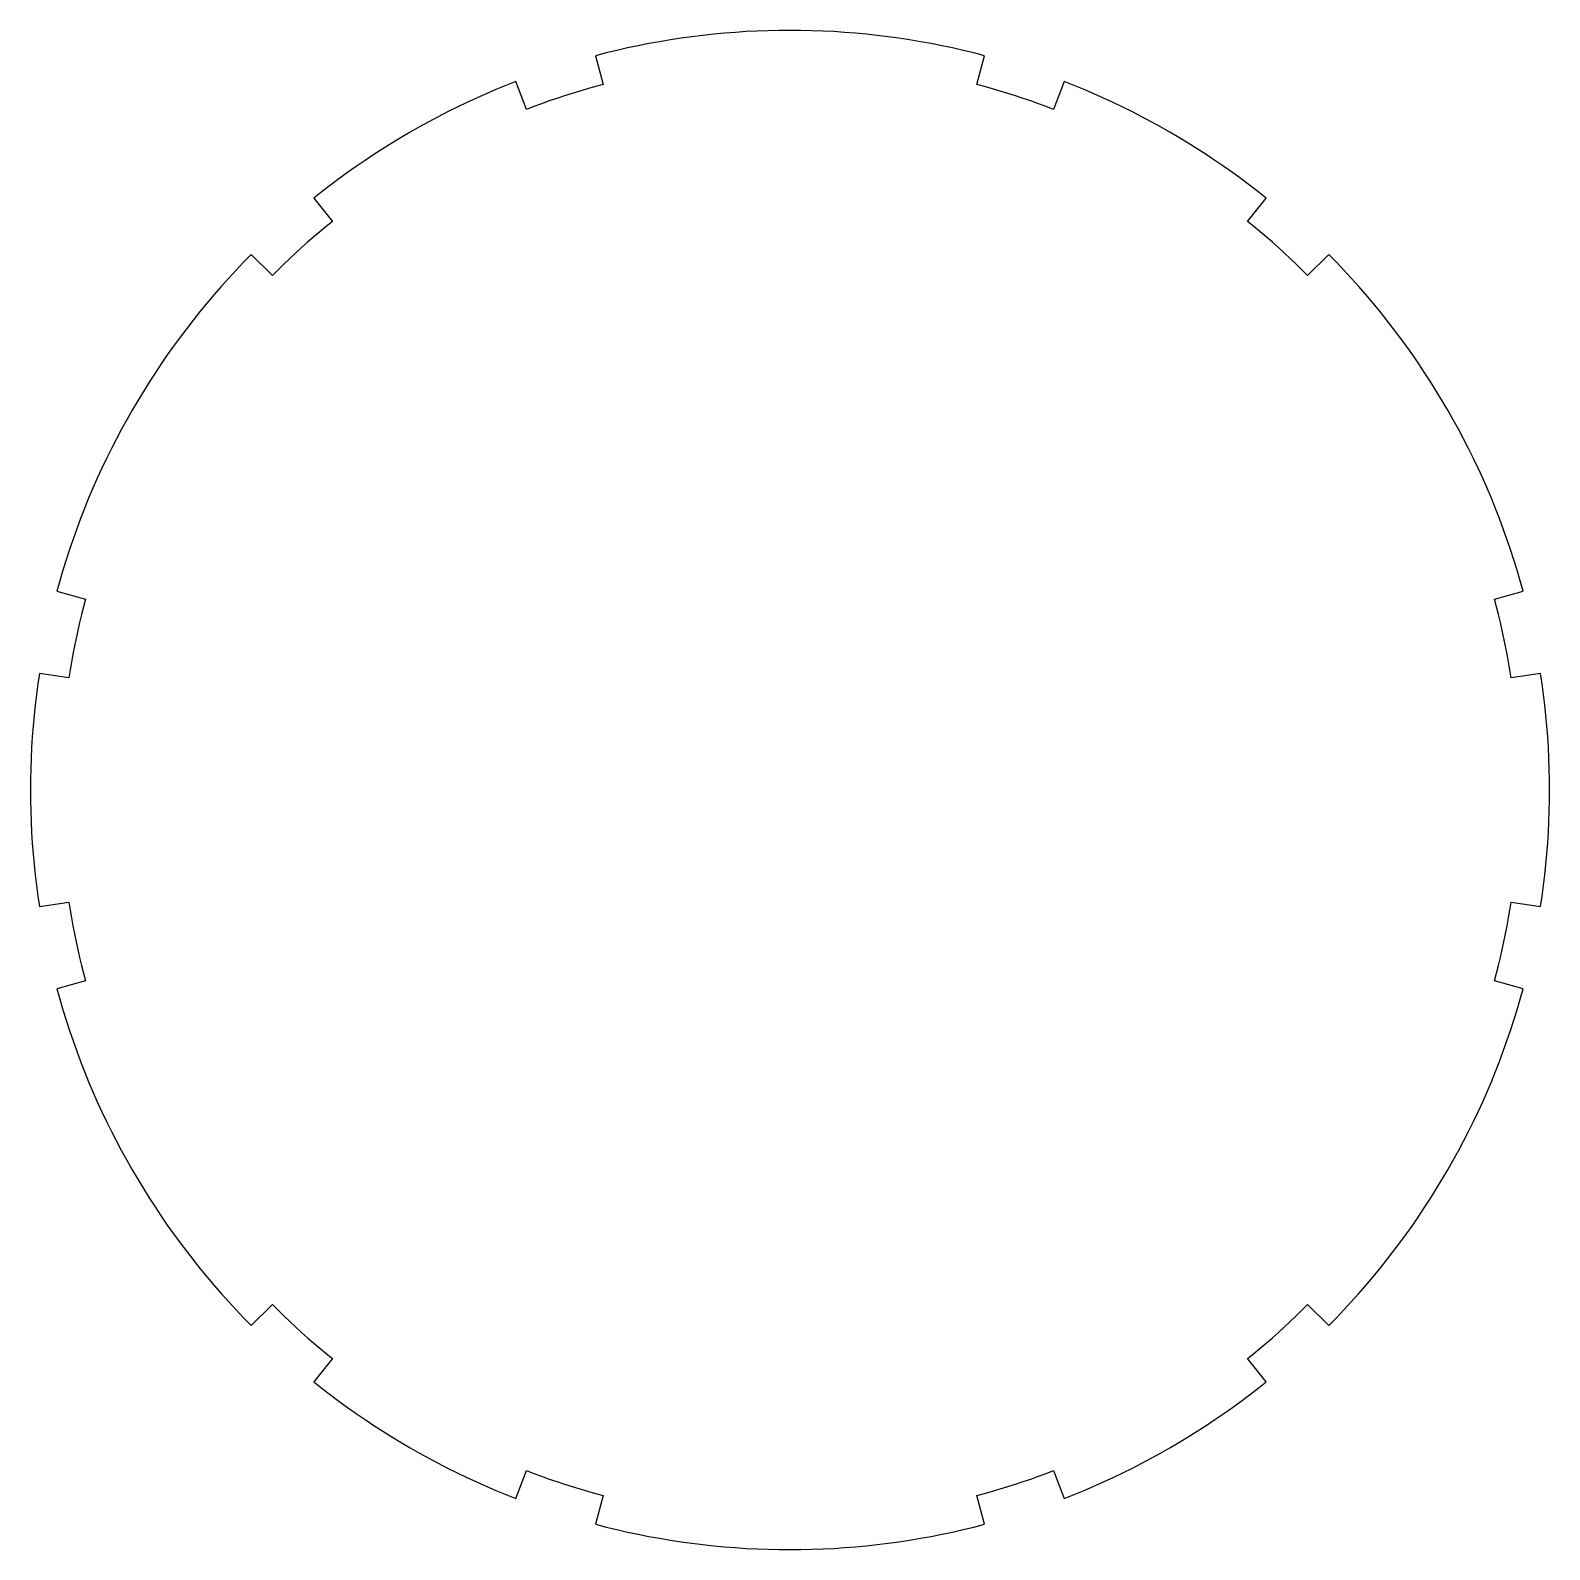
# Model space of a CAD drawing. Header units: millimetres. Extents: x 105 to 335, y 310 to 540.
import ezdxf

# ---------------------------------------------------------------- set-up
doc = ezdxf.new("R2010")
doc.units = ezdxf.units.MM
doc.layers.add('CUT_OUTER', color=7, linetype='Continuous')

msp = doc.modelspace()

# ---------------------------------------------------------------- linework, layer by layer
at = {"layer": 'CUT_OUTER'}
msp.add_lwpolyline([(329.19008, 441.96399), (328.99575, 443.17078), (328.78808, 444.37535), (328.5671, 445.57755), (328.33283, 446.77723), (328.08531, 447.97424), (327.82456, 449.16845), (327.55062, 450.35969), (327.26352, 451.54784), (326.96329, 452.73273), (326.64998, 453.91423), (330.99319, 455.09173), (330.54899, 456.68471), (330.08193, 458.27113), (329.59211, 459.85067), (329.07962, 461.42301), (328.54458, 462.98781), (327.98709, 464.54476), (327.40727, 466.09353), (326.80524, 467.6338), (326.18112, 469.16525), (325.53504, 470.68757), (324.86714, 472.20045), (324.17756, 473.70356), (323.46643, 475.1966), (322.7339, 476.67926), (321.98013, 478.15123), (321.20527, 479.61222), (320.40948, 481.06191), (319.59292, 482.5), (318.75577, 483.9262), (317.8982, 485.34022), (317.02038, 486.74176), (316.1225, 488.13054), (315.20474, 489.50625), (314.2673, 490.86863), (313.31036, 492.21739), (312.33412, 493.55224), (311.33879, 494.87292), (310.32457, 496.17915), (309.29167, 497.47066), (308.24031, 498.74719), (307.1707, 500.00846), (306.08306, 501.25422), (304.97762, 502.48422), (303.85461, 503.69818), (302.71426, 504.89588), (301.5568, 506.07705), (298.36545, 502.90447), (297.49889, 503.76656), (296.62286, 504.61901), (295.73745, 505.46172), (294.84277, 506.29459), (293.93893, 507.1175), (293.02605, 507.93037), (292.10423, 508.73309), (291.17358, 509.52556), (290.23423, 510.3077), (289.28628, 511.07939), (292.1079, 514.58488), (290.84561, 515.58642), (289.56942, 516.57017), (288.27957, 517.53594), (286.97632, 518.48354), (285.65991, 519.41279), (284.33062, 520.32351), (282.98869, 521.21551), (281.6344, 522.08862), (280.26801, 522.94267), (278.88979, 523.77749), (277.5, 524.59292), (276.09893, 525.3888), (274.68684, 526.16496), (273.26401, 526.92127), (271.83073, 527.65756), (270.38727, 528.3737), (268.93392, 529.06955), (267.47096, 529.74496), (265.99869, 530.39981), (264.51738, 531.03397), (263.02733, 531.64731), (261.52884, 532.23971), (259.90379, 528.04338), (258.76152, 528.47848), (257.61449, 528.90091), (256.46287, 529.31064), (255.30678, 529.7076), (254.14638, 530.09175), (252.98179, 530.46303), (251.81317, 530.82142), (250.64066, 531.16685), (249.4644, 531.49929), (248.28453, 531.8187), (249.43639, 536.16879), (247.83473, 536.58059), (246.22732, 536.96932), (244.61449, 537.33489), (242.99656, 537.67723), (241.37388, 537.99627), (239.74678, 538.29194), (238.1156, 538.56419), (236.48067, 538.81295), (234.84233, 539.03817), (233.20092, 539.23982), (231.55679, 539.41783), (229.91026, 539.57219), (228.26168, 539.70285), (226.6114, 539.8098), (224.95974, 539.893), (223.30707, 539.95244), (221.6537, 539.98811), (220, 540), (218.3463, 539.98811), (216.69293, 539.95244), (215.04026, 539.893), (213.3886, 539.8098), (211.73832, 539.70285), (210.08974, 539.57219), (208.44321, 539.41783), (206.79908, 539.23982), (205.15767, 539.03817), (203.51933, 538.81295), (201.8844, 538.56419), (200.25322, 538.29194), (198.62612, 537.99627), (197.00344, 537.67723), (195.38551, 537.33489), (193.77268, 536.96932), (192.16527, 536.58059), (190.56361, 536.16879), (191.71547, 531.8187), (190.5356, 531.49929), (189.35934, 531.16685), (188.18683, 530.82142), (187.01821, 530.46303), (185.85362, 530.09175), (184.69322, 529.7076), (183.53713, 529.31064), (182.38551, 528.90091), (181.23848, 528.47848), (180.09621, 528.04338), (178.47116, 532.23971), (176.97267, 531.64731), (175.48262, 531.03397), (174.00131, 530.39981), (172.52904, 529.74496), (171.06608, 529.06955), (169.61273, 528.3737), (168.16927, 527.65756), (166.73599, 526.92127), (165.31316, 526.16496), (163.90107, 525.3888), (162.5, 524.59292), (161.11021, 523.77749), (159.73199, 522.94267), (158.3656, 522.08862), (157.01131, 521.21551), (155.66938, 520.32351), (154.34009, 519.41279), (153.02368, 518.48354), (151.72043, 517.53594), (150.43058, 516.57017), (149.15439, 515.58642), (147.8921, 514.58488), (150.71372, 511.07939), (149.76577, 510.3077), (148.82642, 509.52556), (147.89577, 508.73309), (146.97395, 507.93037), (146.06107, 507.1175), (145.15723, 506.29459), (144.26255, 505.46172), (143.37714, 504.61901), (142.50111, 503.76656), (141.63455, 502.90447), (138.4432, 506.07705), (137.28574, 504.89588), (136.14539, 503.69818), (135.02238, 502.48422), (133.91694, 501.25422), (132.8293, 500.00846), (131.75969, 498.74719), (130.70833, 497.47066), (129.67543, 496.17915), (128.66121, 494.87292), (127.66588, 493.55224), (126.68964, 492.21739), (125.7327, 490.86863), (124.79526, 489.50625), (123.8775, 488.13054), (122.97962, 486.74176), (122.1018, 485.34022), (121.24423, 483.9262), (120.40708, 482.5), (119.59052, 481.06191), (118.79473, 479.61222), (118.01987, 478.15123), (117.2661, 476.67926), (116.53357, 475.1966), (115.82244, 473.70356), (115.13286, 472.20045), (114.46496, 470.68757), (113.81888, 469.16525), (113.19476, 467.6338), (112.59273, 466.09353), (112.01291, 464.54476), (111.45542, 462.98781), (110.92038, 461.42301), (110.40789, 459.85067), (109.91807, 458.27113), (109.45101, 456.68471), (109.00681, 455.09173), (113.35002, 453.91423), (113.03671, 452.73273), (112.73648, 451.54784), (112.44938, 450.35969), (112.17544, 449.16845), (111.91469, 447.97424), (111.66717, 446.77723), (111.4329, 445.57755), (111.21192, 444.37535), (111.00425, 443.17078), (110.80992, 441.96399), (106.36327, 442.65483), (106.12705, 441.06089), (105.9132, 439.4638), (105.72174, 437.86388), (105.55272, 436.26142), (105.40616, 434.65676), (105.28211, 433.05019), (105.18058, 431.44205), (105.10159, 429.83265), (105.04515, 428.22229), (105.01129, 426.6113), (105, 425), (105.01129, 423.3887), (105.04515, 421.77771), (105.10159, 420.16735), (105.18058, 418.55795), (105.28211, 416.94981), (105.40616, 415.34324), (105.55272, 413.73858), (105.72174, 412.13612), (105.9132, 410.5362), (106.12705, 408.93911), (106.36327, 407.34517), (110.80992, 408.03601), (111.00425, 406.82922), (111.21192, 405.62465), (111.4329, 404.42245), (111.66717, 403.22277), (111.91469, 402.02576), (112.17544, 400.83155), (112.44938, 399.64031), (112.73648, 398.45216), (113.03671, 397.26727), (113.35002, 396.08577), (109.00681, 394.90827), (109.45101, 393.31529), (109.91807, 391.72887), (110.40789, 390.14933), (110.92038, 388.57699), (111.45542, 387.01219), (112.01291, 385.45524), (112.59273, 383.90647), (113.19476, 382.3662), (113.81888, 380.83475), (114.46496, 379.31243), (115.13286, 377.79955), (115.82244, 376.29644), (116.53357, 374.8034), (117.2661, 373.32074), (118.01987, 371.84877), (118.79473, 370.38778), (119.59052, 368.93809), (120.40708, 367.5), (121.24423, 366.0738), (122.1018, 364.65978), (122.97962, 363.25824), (123.8775, 361.86946), (124.79526, 360.49375), (125.7327, 359.13137), (126.68964, 357.78261), (127.66588, 356.44776), (128.66121, 355.12708), (129.67543, 353.82085), (130.70833, 352.52934), (131.75969, 351.25281), (132.8293, 349.99154), (133.91694, 348.74578), (135.02238, 347.51578), (136.14539, 346.30182), (137.28574, 345.10412), (138.4432, 343.92295), (141.63455, 347.09553), (142.50111, 346.23344), (143.37714, 345.38099), (144.26255, 344.53828), (145.15723, 343.70541), (146.06107, 342.8825), (146.97395, 342.06963), (147.89577, 341.26691), (148.82642, 340.47444), (149.76577, 339.6923), (150.71372, 338.92061), (147.8921, 335.41512), (149.15439, 334.41358), (150.43058, 333.42983), (151.72043, 332.46406), (153.02368, 331.51646), (154.34009, 330.58721), (155.66938, 329.67649), (157.01131, 328.78449), (158.3656, 327.91138), (159.73199, 327.05733), (161.11021, 326.22251), (162.5, 325.40708), (163.90107, 324.6112), (165.31316, 323.83504), (166.73599, 323.07873), (168.16927, 322.34244), (169.61273, 321.6263), (171.06608, 320.93045), (172.52904, 320.25504), (174.00131, 319.60019), (175.48262, 318.96603), (176.97267, 318.35269), (178.47116, 317.76029), (180.09621, 321.95662), (181.23848, 321.52152), (182.38551, 321.09909), (183.53713, 320.68936), (184.69322, 320.2924), (185.85362, 319.90825), (187.01821, 319.53697), (188.18683, 319.17858), (189.35934, 318.83315), (190.5356, 318.50071), (191.71547, 318.1813), (190.56361, 313.83121), (192.16527, 313.41941), (193.77268, 313.03068), (195.38551, 312.66511), (197.00344, 312.32277), (198.62612, 312.00373), (200.25322, 311.70806), (201.8844, 311.43581), (203.51933, 311.18705), (205.15767, 310.96183), (206.79908, 310.76018), (208.44321, 310.58217), (210.08974, 310.42781), (211.73832, 310.29715), (213.3886, 310.1902), (215.04026, 310.107), (216.69293, 310.04756), (218.3463, 310.01189), (220, 310), (221.6537, 310.01189), (223.30707, 310.04756), (224.95974, 310.107), (226.6114, 310.1902), (228.26168, 310.29715), (229.91026, 310.42781), (231.55679, 310.58217), (233.20092, 310.76018), (234.84233, 310.96183), (236.48067, 311.18705), (238.1156, 311.43581), (239.74678, 311.70806), (241.37388, 312.00373), (242.99656, 312.32277), (244.61449, 312.66511), (246.22732, 313.03068), (247.83473, 313.41941), (249.43639, 313.83121), (248.28453, 318.1813), (249.4644, 318.50071), (250.64066, 318.83315), (251.81317, 319.17858), (252.98179, 319.53697), (254.14638, 319.90825), (255.30678, 320.2924), (256.46287, 320.68936), (257.61449, 321.09909), (258.76152, 321.52152), (259.90379, 321.95662), (261.52884, 317.76029), (263.02733, 318.35269), (264.51738, 318.96603), (265.99869, 319.60019), (267.47096, 320.25504), (268.93392, 320.93045), (270.38727, 321.6263), (271.83073, 322.34244), (273.26401, 323.07873), (274.68684, 323.83504), (276.09893, 324.6112), (277.5, 325.40708), (278.88979, 326.22251), (280.26801, 327.05733), (281.6344, 327.91138), (282.98869, 328.78449), (284.33062, 329.67649), (285.65991, 330.58721), (286.97632, 331.51646), (288.27957, 332.46406), (289.56942, 333.42983), (290.84561, 334.41358), (292.1079, 335.41512), (289.28628, 338.92061), (290.23423, 339.6923), (291.17358, 340.47444), (292.10423, 341.26691), (293.02605, 342.06963), (293.93893, 342.8825), (294.84277, 343.70541), (295.73745, 344.53828), (296.62286, 345.38099), (297.49889, 346.23344), (298.36545, 347.09553), (301.5568, 343.92295), (302.71426, 345.10412), (303.85461, 346.30182), (304.97762, 347.51578), (306.08306, 348.74578), (307.1707, 349.99154), (308.24031, 351.25281), (309.29167, 352.52934), (310.32457, 353.82085), (311.33879, 355.12708), (312.33412, 356.44776), (313.31036, 357.78261), (314.2673, 359.13137), (315.20474, 360.49375), (316.1225, 361.86946), (317.02038, 363.25824), (317.8982, 364.65978), (318.75577, 366.0738), (319.59292, 367.5), (320.40948, 368.93809), (321.20527, 370.38778), (321.98013, 371.84877), (322.7339, 373.32074), (323.46643, 374.8034), (324.17756, 376.29644), (324.86714, 377.79955), (325.53504, 379.31243), (326.18112, 380.83475), (326.80524, 382.3662), (327.40727, 383.90647), (327.98709, 385.45524), (328.54458, 387.01219), (329.07962, 388.57699), (329.59211, 390.14933), (330.08193, 391.72887), (330.54899, 393.31529), (330.99319, 394.90827), (326.64998, 396.08577), (326.96329, 397.26727), (327.26352, 398.45216), (327.55062, 399.64031), (327.82456, 400.83155), (328.08531, 402.02576), (328.33283, 403.22277), (328.5671, 404.42245), (328.78808, 405.62465), (328.99575, 406.82922), (329.19008, 408.03601), (333.63673, 407.34517), (333.87295, 408.93911), (334.0868, 410.5362), (334.27826, 412.13612), (334.44728, 413.73858), (334.59384, 415.34324), (334.71789, 416.94981), (334.81942, 418.55795), (334.89841, 420.16735), (334.95485, 421.77771), (334.98871, 423.3887), (335, 425), (334.98871, 426.6113), (334.95485, 428.22229), (334.89841, 429.83265), (334.81942, 431.44205), (334.71789, 433.05019), (334.59384, 434.65676), (334.44728, 436.26142), (334.27826, 437.86388), (334.0868, 439.4638), (333.87295, 441.06089), (333.63673, 442.65483)], close=True, dxfattribs=at)

doc.saveas('drawing.dxf')
